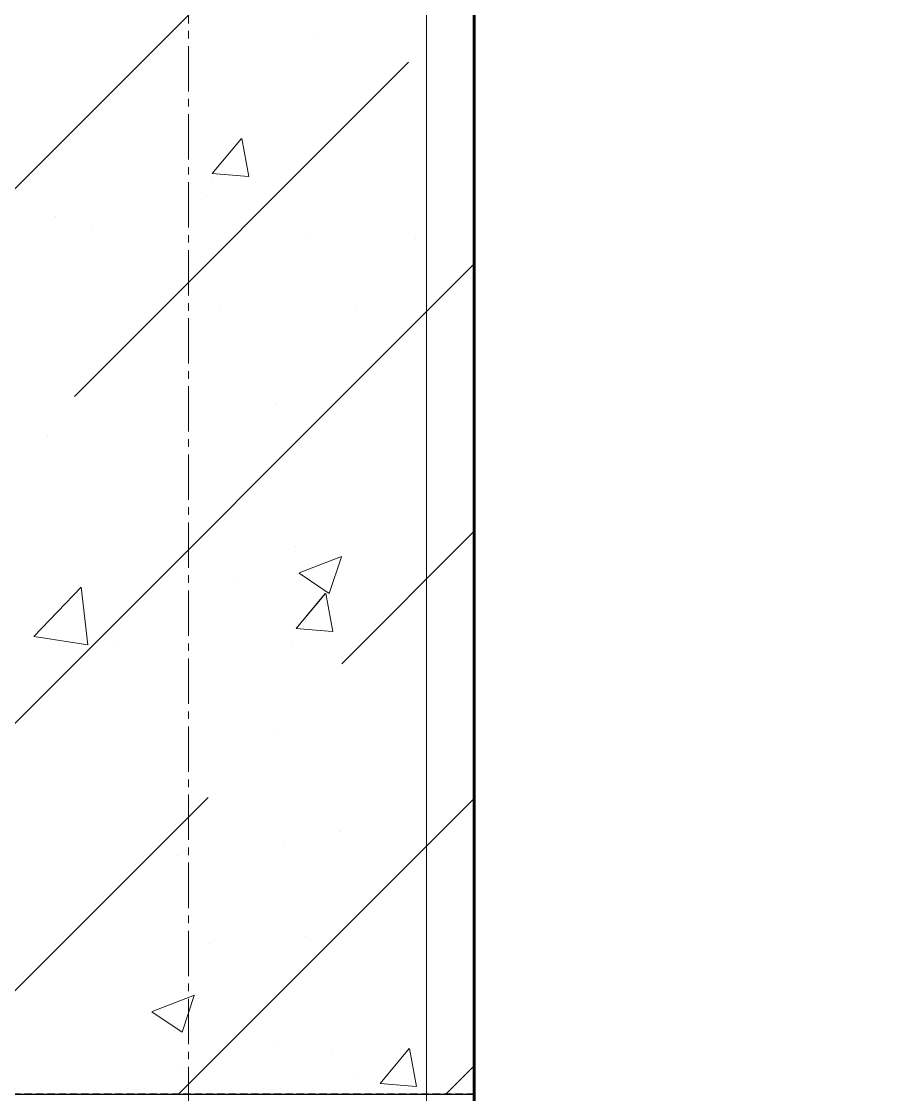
# Model space of a CAD drawing. Header units: millimetres. Extents: x 470010 to 1231400, y -134005 to 421770.
# Drawn here: x 672803.4 to 673171, y -62811.4 to -62360.8 of the extents above; entities that cross this region are included whole.
import ezdxf
from ezdxf.enums import TextEntityAlignment as Align

# ---------------------------------------------------------------- set-up
doc = ezdxf.new("R2010")
doc.units = ezdxf.units.MM
doc.linetypes.add('CENTER2', pattern=[28.575, 19.05, -3.175, 3.175, -3.175])
doc.linetypes.add('HIDDEN2', pattern=[4.7625, 3.175, -1.5875])
doc.layers.get('Defpoints').update_dxf_attribs({"color": 140})
for name, color, linetype, lineweight in [('0) шп потолок', 3, 'Continuous', 60), ('АР_Колонны', 70, 'Continuous', 30), ('АР_Стены ЖБ', 7, 'Continuous', 35), ('АР_Стены ПЕНОблок', 52, 'Continuous', 20), ('АР_Штриховка', 8, 'Continuous', 0)]:
    doc.layers.add(name, color=color, linetype=linetype, lineweight=lineweight)
doc.layers.add('РД_Оси_100', color=7, linetype='Continuous', lineweight=0, true_color=0x525252)
doc.styles.add('style1', font='ARIALN.TTF')

# ---------------------------------------------------------------- blocks, each defined once
blk = doc.blocks.new('СОШ_2200_АР_ОСИ_М100_28.05.24')
at = {"layer": 'РД_Оси_100', "color": 251, "linetype": 'CENTER2', "true_color": 0x636466}
blk.add_line((0, -6155), (0, 139938.679), dxfattribs=at)
blk = doc.blocks.new('A$C9108343f')
at = {"layer": '0) шп потолок'}
blk.add_lwpolyline([(13624.96, 33565), (7274.96, 33565), (7274.96, 42655), (14854.96, 42655), (14854.96, 33985)], dxfattribs=at)
at = {"layer": 'АР_Колонны', "color": 18, "linetype": 'HIDDEN2', "lineweight": 25, "true_color": 0x000000}
for p, q in [((7274.96, 38455), (7274.96, 37555)), ((7274.96, 37555), (7054.96, 37555))]:
    blk.add_line(p, q, dxfattribs=at)
at = {"layer": 'АР_Колонны', "color": 18, "linetype": 'Continuous', "lineweight": 15, "true_color": 0x000000}
for p, q in [((7274.96, 37555), (7274.96, 38455)), ((7274.96, 37555), (7274.96, 38455)), ((7054.96, 37555), (7274.96, 37555)), ((7054.96, 37555), (7274.96, 37555))]:
    blk.add_line(p, q, dxfattribs=at)
at = {"layer": 'АР_Стены ЖБ', "color": 18, "linetype": 'Continuous', "lineweight": 30, "true_color": 0x000000}
for p, q in [((7274.96, 37555), (7274.96, 38455)), ((7054.96, 37555), (7274.96, 37555))]:
    blk.add_line(p, q, dxfattribs=at)
at = {"layer": 'АР_Стены ПЕНОблок', "color": 18, "linetype": 'Continuous', "lineweight": 20, "true_color": 0x000000}
blk.add_line((7254.96, 21355), (7254.96, 97555), dxfattribs=at)
at = {"layer": 'АР_Штриховка', "color": 18, "linetype": 'Continuous', "lineweight": 5, "true_color": 0x000000}
for p, q in [((7054.96, 37908.16), (7274.96, 38128.16)), ((7107.05, 37848), (7247.37, 37988.32)), ((7054.96, 37683.65), (7274.96, 37903.65)), ((7219.31, 37735.75), (7274.96, 37791.4)), ((7191.24, 37707.69), (7191.24, 37707.69)), ((7054.96, 37571.4), (7163.18, 37679.62)), ((7150.81, 37555), (7274.96, 37679.15)), ((7263.06, 37555), (7274.96, 37566.89))]:
    blk.add_line(p, q, dxfattribs=at)
at = {"layer": 'АР_Штриховка', "color": 18, "linetype": 'Continuous', "lineweight": 0, "true_color": 0x000000}
for p, q in [((7207.82, 37998.8), (7207.82, 37998.8)), ((7164.95, 37941.69), (7177.19, 37956.29)), ((7180.29, 37940.39), (7177.36, 37956.31)), ((7164.95, 37941.69), (7180.13, 37940.36)), ((7164.69, 37939.9), (7164.69, 37939.9)), ((7162.58, 37932), (7162.58, 37932)), ((7098.99, 37923.63), (7098.99, 37923.63)), ((7114.81, 37919.9), (7114.81, 37919.9)), ((7204.73, 37914.24), (7204.73, 37914.24)), ((7250.4, 37914.17), (7250.4, 37914.17)), ((7168.36, 37885.78), (7168.36, 37885.78)), ((7225.55, 37884.13), (7225.55, 37884.13)), ((7191.96, 37844.48), (7191.96, 37844.48)), ((7095.76, 37831.82), (7095.76, 37831.82)), ((7201.65, 37829.69), (7201.65, 37829.69)), ((7199.87, 37785.06), (7199.87, 37785.06)), ((7201.46, 37773.95), (7219.25, 37780.78)), ((7214.05, 37765.3), (7219.2, 37780.65)), ((7201.4, 37773.82), (7214.04, 37765.3)), ((7174.43, 37769.81), (7174.43, 37769.81)), ((7090.06, 37747.26), (7109.85, 37767.88)), ((7112.7, 37743.77), (7109.9, 37767.89)), ((7200.19, 37750.64), (7212.43, 37765.23)), ((7215.54, 37749.33), (7212.6, 37765.26)), ((7090.1, 37747.19), (7112.69, 37743.68)), ((7200.19, 37750.63), (7215.37, 37749.3)), ((7125.14, 37744.3), (7125.14, 37744.3)), ((7198.56, 37745.13), (7198.56, 37745.13)), ((7218.73, 37665.24), (7218.73, 37665.24)), ((7195.47, 37660.58), (7195.47, 37660.58)), ((7150.4, 37655.27), (7150.4, 37655.27)), ((7203.96, 37621.15), (7203.96, 37621.15)), ((7163.94, 37618.26), (7163.94, 37618.26)), ((7139.66, 37589.77), (7157.45, 37596.59)), ((7152.25, 37581.11), (7157.4, 37596.46)), ((7139.6, 37589.64), (7152.24, 37581.11)), ((7192.38, 37576.02), (7192.38, 37576.02)), ((7215.5, 37573.43), (7215.5, 37573.43)), ((7235.43, 37559.58), (7247.68, 37574.17)), ((7250.78, 37558.28), (7247.84, 37574.2)), ((7151.91, 37565.06), (7151.91, 37565.06)), ((7224.8, 37562.49), (7224.8, 37562.49)), ((7235.43, 37559.58), (7250.61, 37558.25))]:
    blk.add_line(p, q, dxfattribs=at)
at = {"layer": 'РД_Оси_100'}
blk.add_blockref('СОШ_2200_АР_ОСИ_М100_28.05.24', (7154.96, 6755), dxfattribs=at)
at = {"layer": 'Defpoints', "color": 18, "true_color": 0x000000, "style": 'style1'}
for p in [(143949.34, 316089.12), (143974.98, 281639.5), (143890.4, 273244.71), (143839.99, 264276.81), (143967.75, 254892.38), (12251.96, 104178.14), (12382.58, 96023.14)]:
    blk.add_attdef('АР-ПОМЕЩЕНИЕ:НАИМЕНОВАНИЕ', text='', height=100, dxfattribs=at).set_placement(p, align=Align.MIDDLE)
at = {"layer": 'Defpoints', "color": 18, "true_color": 0x000000, "style": 'style1', "flags": 8}
for p in [(143951.3, 279099.09), (143848.34, 269251.11), (143875.33, 260094.25), (144049.74, 250824.7), (163419.28, 238153.36), (155897.46, 237965.97), (183037.2, 237965.97), (143342.94, 237876.19)]:
    blk.add_attdef('АР-ПОМЕЩЕНИЕ:НАИМЕНОВАНИЕ', text='', height=100, dxfattribs=at).set_placement(p, align=Align.MIDDLE)

msp = doc.modelspace()

# ---------------------------------------------------------------- linework, layer by layer
at = {"layer": '0) шп потолок'}
msp.add_lwpolyline([(679343.57, -66801.242), (672993.57, -66801.242), (672993.57, -57711.242), (680573.57, -57711.242), (680573.57, -66381.242)], dxfattribs=at)
at = {"layer": 'АР_Колонны', "color": 18, "linetype": 'HIDDEN2', "lineweight": 25, "true_color": 0x000000}
for p, q in [((672993.57, -61911.242), (672993.57, -62811.242)), ((672993.57, -62811.242), (672773.57, -62811.242))]:
    msp.add_line(p, q, dxfattribs=at)
at = {"layer": 'АР_Колонны', "color": 18, "linetype": 'Continuous', "lineweight": 15, "true_color": 0x000000}
for p, q in [((672993.57, -62811.242), (672993.57, -61911.242)), ((672993.57, -62811.242), (672993.57, -61911.242)), ((672773.57, -62811.242), (672993.57, -62811.242)), ((672773.57, -62811.242), (672993.57, -62811.242))]:
    msp.add_line(p, q, dxfattribs=at)
at = {"layer": 'АР_Стены ЖБ', "color": 18, "linetype": 'Continuous', "lineweight": 30, "true_color": 0x000000}
for p, q in [((672993.57, -62811.242), (672993.57, -61911.242)), ((672773.57, -62811.242), (672993.57, -62811.242))]:
    msp.add_line(p, q, dxfattribs=at)
at = {"layer": 'АР_Стены ПЕНОблок', "color": 18, "linetype": 'Continuous', "lineweight": 20, "true_color": 0x000000}
msp.add_line((672973.57, -79011.242), (672973.57, -2811.242), dxfattribs=at)
at = {"layer": 'АР_Штриховка', "color": 18, "linetype": 'Continuous', "lineweight": 5, "true_color": 0x000000}
for p, q in [((672773.57, -62458.082), (672993.57, -62238.082)), ((672825.666, -62518.239), (672965.983, -62377.922)), ((672773.57, -62682.588), (672993.57, -62462.588)), ((672937.92, -62630.492), (672993.57, -62574.842)), ((672773.57, -62794.842), (672881.793, -62686.619)), ((672869.422, -62811.242), (672993.57, -62687.095)), ((672981.676, -62811.242), (672993.57, -62799.348))]:
    msp.add_line(p, q, dxfattribs=at)
at = {"layer": 'АР_Штриховка', "color": 18, "linetype": 'Continuous', "lineweight": 0, "true_color": 0x000000}
for p, q in [((672883.558, -62424.549), (672895.803, -62409.955)), ((672898.906, -62425.851), (672895.969, -62409.929)), ((672883.558, -62424.553), (672898.74, -62425.881)), ((672920.075, -62592.288), (672937.86, -62585.461)), ((672932.663, -62600.943), (672937.813, -62585.594)), ((672920.017, -62592.417), (672932.651, -62600.939)), ((672808.675, -62618.979), (672828.458, -62598.36)), ((672831.314, -62622.477), (672828.507, -62598.355)), ((672918.802, -62615.605), (672931.047, -62601.012)), ((672934.148, -62616.908), (672931.212, -62600.986)), ((672808.711, -62619.056), (672831.301, -62622.56)), ((672918.801, -62615.61), (672933.983, -62616.938)), ((672858.273, -62776.476), (672876.058, -62769.649)), ((672870.861, -62785.131), (672876.011, -62769.782)), ((672858.215, -62776.605), (672870.849, -62785.127)), ((672954.045, -62806.662), (672966.29, -62792.069)), ((672969.391, -62807.964), (672966.454, -62792.043)), ((672954.045, -62806.666), (672969.227, -62807.995))]:
    msp.add_line(p, q, dxfattribs=at)

# ---------------------------------------------------------------- block references
msp.add_blockref('A$C9108343f', (665718.612, -100366.242))
at = {"layer": 'РД_Оси_100'}
msp.add_blockref('СОШ_2200_АР_ОСИ_М100_28.05.24', (672873.57, -93611.242), dxfattribs=at)

doc.saveas('drawing.dxf')
